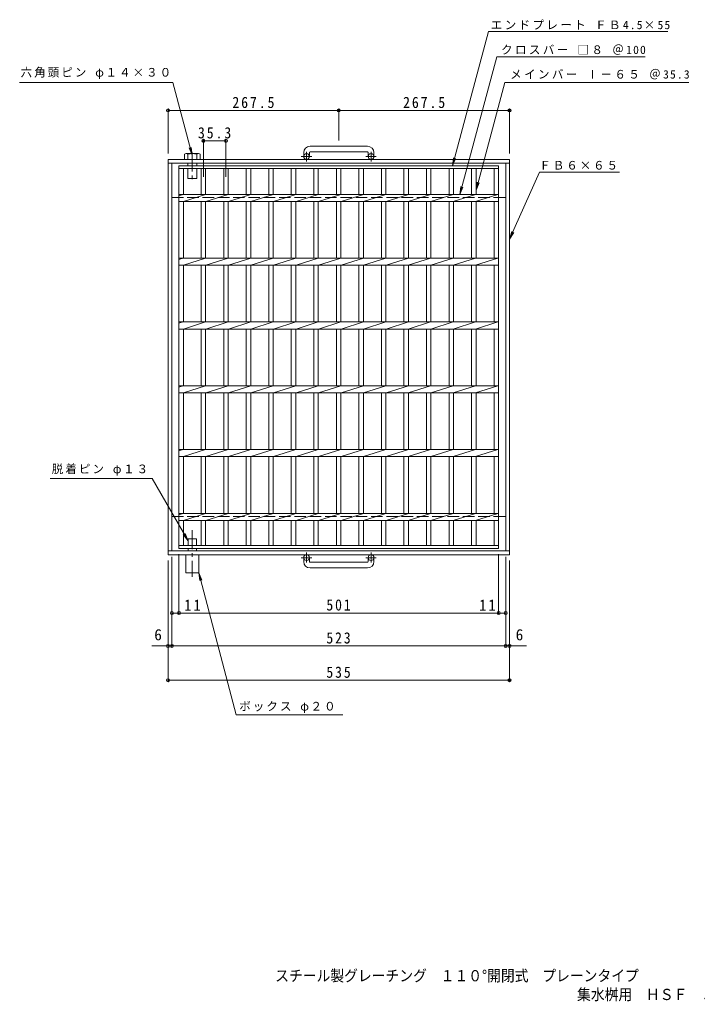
# Model space of a CAD drawing. Units: millimetres, scale not verified. Extents: x -912 to 1060, y -823 to 716.
# Drawn here: x -912 to 149, y -823 to 716 of the extents above; entities that cross this region are included whole.
import ezdxf
from ezdxf.enums import TextEntityAlignment as Align

# ---------------------------------------------------------------- set-up
doc = ezdxf.new("R2010")
doc.units = ezdxf.units.MM
doc.header["$LTSCALE"] = 6
doc.header["$PDMODE"] = 32
doc.header["$PDSIZE"] = 4.8
doc.linetypes.add('CHAIN1', pattern=[8, 5, -1, 1, -1])
doc.linetypes.add('DASHED3', pattern=[4, 3, -1])
for name, color, linetype, lineweight in [('A-1', 2, 'Continuous', 9), ('A-2', 3, 'Continuous', 9), ('A-4', 7, 'Continuous', 9), ('A-5', 7, 'Continuous', 9), ('A-9', 4, 'Continuous', 9)]:
    doc.layers.add(name, color=color, linetype=linetype, lineweight=lineweight)
doc.layers.add('F-5_F-5ﾚｲﾔ', color=2, linetype='Continuous')
doc.styles.add('ＭＳ ゴシック', font='')
doc.styles.get('ＭＳ ゴシック').set_extended_font_data('MS Gothic')

msp = doc.modelspace()

# ---------------------------------------------------------------- linework, layer by layer
at = {"layer": 'A-1'}
for p, q in [((-467.398, 508.011), (-467.398, 501.911)), ((-458.398, 508.011), (-458.398, 501.911)), ((-367.398, 518.011), (-457.398, 518.011)), ((-457.398, 509.011), (-367.398, 509.011)), ((-366.398, 508.011), (-366.398, 501.911)), ((-357.398, 508.011), (-357.398, 501.911)), ((-679.898, 497.411), (-144.898, 497.411)), ((-679.898, 497.411), (-679.898, -122.589)), ((-144.898, 497.411), (-144.898, -122.589)), ((-679.898, 491.411), (-144.898, 491.411)), ((-673.898, 491.411), (-673.898, -116.589)), ((-150.898, 491.411), (-150.898, -116.589)), ((-679.898, -116.589), (-144.898, -116.589)), ((-679.898, -122.589), (-144.898, -122.589)), ((-467.398, -133.19), (-467.398, -127.089)), ((-458.398, -133.19), (-458.398, -127.089)), ((-457.398, -134.19), (-367.398, -134.19)), ((-366.398, -133.19), (-366.398, -127.089)), ((-357.398, -133.19), (-357.398, -127.089)), ((-367.398, -143.19), (-457.398, -143.19))]:
    msp.add_line(p, q, dxfattribs=at)
at = {"layer": 'A-1', "linetype": 'CHAIN1'}
for p, q in [((-462.898, 493.804), (-462.898, 509.401)), ((-361.898, 493.804), (-361.898, 509.401)), ((-454.736, 501.911), (-471.142, 501.911)), ((-353.735, 501.911), (-370.142, 501.911)), ((-462.898, -118.982), (-462.898, -134.579)), ((-361.898, -118.982), (-361.898, -134.579)), ((-454.735, -127.089), (-471.142, -127.089)), ((-353.735, -127.089), (-370.142, -127.089))]:
    msp.add_line(p, q, dxfattribs=at)
at = {"layer": 'A-1', "linetype": 'DASHED3'}
for p, q in [((-673.898, 437.411), (-150.898, 437.411)), ((-673.898, -62.589), (-150.898, -62.589))]:
    msp.add_line(p, q, dxfattribs=at)
at = {"layer": 'A-1'}
for centre in [(-462.898, 501.911), (-361.898, 501.911), (-462.898, -127.089), (-361.898, -127.089)]:
    msp.add_circle(centre, 4.5, dxfattribs=at)
for centre, radius, start, end in [((-457.398, 508.011), 10, 90, 180), ((-457.398, 508.011), 1, 90, 180), ((-367.398, 508.011), 10, 0, 90), ((-367.398, 508.011), 1, 0, 90), ((-457.398, -133.19), 10, 180, 270), ((-457.398, -133.19), 1, 180, 270), ((-367.398, -133.19), 10, 270, 0), ((-367.398, -133.19), 1, 270, 0)]:
    msp.add_arc(centre, radius, start, end, dxfattribs=at)
at = {"layer": 'A-2'}
for p, q in [((-662.898, 487.411), (-161.898, 487.411)), ((-662.898, -112.589), (-662.898, 487.411)), ((-662.898, 482.911), (-161.898, 482.911)), ((-655.898, 442.411), (-655.898, 482.911)), ((-627.998, 482.911), (-627.998, 442.411)), ((-620.998, 482.911), (-620.998, 442.411)), ((-592.697, 482.911), (-592.697, 442.411)), ((-585.698, 482.911), (-585.698, 442.411)), ((-557.397, 482.911), (-557.397, 442.411)), ((-550.397, 482.911), (-550.397, 442.411)), ((-522.098, 482.911), (-522.098, 442.411)), ((-515.098, 482.911), (-515.098, 442.411)), ((-486.798, 482.911), (-486.798, 442.411)), ((-479.798, 482.911), (-479.798, 442.411)), ((-451.497, 482.911), (-451.497, 442.411)), ((-444.497, 482.911), (-444.497, 442.411)), ((-416.198, 482.911), (-416.198, 442.411)), ((-409.198, 482.911), (-409.198, 442.411)), ((-380.898, 482.911), (-380.898, 442.411)), ((-373.898, 482.911), (-373.898, 442.411)), ((-345.598, 482.911), (-345.598, 442.411)), ((-338.598, 482.911), (-338.598, 442.411)), ((-310.299, 482.911), (-310.299, 442.411)), ((-303.299, 482.911), (-303.299, 442.411)), ((-274.999, 482.911), (-274.999, 442.411)), ((-267.999, 482.911), (-267.999, 442.411)), ((-239.699, 482.911), (-239.699, 442.411)), ((-232.699, 482.911), (-232.699, 442.411)), ((-204.4, 482.911), (-204.4, 442.411)), ((-197.4, 482.911), (-197.4, 442.411)), ((-168.898, 482.911), (-168.898, 442.411)), ((-662.898, 440.331), (-656.298, 442.411)), ((-662.898, 442.411), (-161.898, 442.411)), ((-662.898, 431.412), (-161.898, 431.412)), ((-655.898, 431.412), (-620.998, 442.411)), ((-655.898, 342.41), (-655.898, 431.412)), ((-627.998, 431.412), (-627.998, 342.41)), ((-620.998, 431.412), (-620.998, 342.41)), ((-620.598, 431.412), (-585.698, 442.411)), ((-592.697, 431.412), (-592.697, 342.41)), ((-585.698, 431.412), (-585.698, 342.41)), ((-585.298, 431.412), (-550.398, 442.411)), ((-557.397, 431.412), (-557.397, 342.41)), ((-550.397, 431.412), (-550.397, 342.41)), ((-549.998, 431.412), (-515.098, 442.411)), ((-522.098, 431.412), (-522.098, 342.41)), ((-515.098, 431.412), (-515.098, 342.41)), ((-514.698, 431.412), (-479.798, 442.411)), ((-486.798, 431.412), (-486.798, 342.41)), ((-479.798, 431.412), (-479.798, 342.41)), ((-479.398, 431.412), (-444.498, 442.411)), ((-451.497, 431.412), (-451.497, 342.41)), ((-444.497, 431.412), (-444.497, 342.41)), ((-444.097, 431.412), (-409.198, 442.411)), ((-416.198, 431.412), (-416.198, 342.41)), ((-409.198, 431.412), (-409.198, 342.41)), ((-408.798, 431.412), (-373.898, 442.411)), ((-380.898, 431.412), (-380.898, 342.41)), ((-373.898, 431.412), (-373.898, 342.41)), ((-373.498, 431.412), (-338.598, 442.411)), ((-345.598, 431.412), (-345.598, 342.41)), ((-338.598, 431.412), (-338.598, 342.41)), ((-338.198, 431.412), (-303.299, 442.411)), ((-310.299, 431.412), (-310.299, 342.41)), ((-303.597, 431.412), (-268.697, 442.411)), ((-303.299, 431.412), (-303.299, 342.41)), ((-274.999, 431.412), (-274.999, 342.41)), ((-268.297, 431.412), (-233.397, 442.411)), ((-267.999, 431.412), (-267.999, 342.41)), ((-239.699, 431.412), (-239.699, 342.41)), ((-232.998, 431.412), (-198.098, 442.411)), ((-232.699, 431.412), (-232.699, 342.41)), ((-204.4, 431.412), (-204.4, 342.41)), ((-197.999, 431.412), (-163.099, 442.411)), ((-197.4, 431.412), (-197.4, 342.41)), ((-168.898, 431.412), (-168.898, 342.41)), ((-662.898, 340.331), (-656.298, 342.411)), ((-662.898, 342.411), (-161.898, 342.411)), ((-655.898, 331.411), (-620.998, 342.411)), ((-620.598, 331.411), (-585.698, 342.411)), ((-585.298, 331.411), (-550.398, 342.411)), ((-549.998, 331.411), (-515.098, 342.411)), ((-514.698, 331.411), (-479.798, 342.411)), ((-479.398, 331.411), (-444.498, 342.411)), ((-444.097, 331.412), (-409.198, 342.411)), ((-408.798, 331.412), (-373.898, 342.411)), ((-373.498, 331.412), (-338.598, 342.411)), ((-338.198, 331.412), (-303.299, 342.411)), ((-303.597, 331.411), (-268.697, 342.411)), ((-268.297, 331.411), (-233.397, 342.411)), ((-232.998, 331.411), (-198.098, 342.411)), ((-197.999, 331.412), (-163.099, 342.411)), ((-662.898, 331.411), (-161.898, 331.411)), ((-655.898, 242.411), (-655.898, 331.411)), ((-627.998, 331.411), (-627.998, 242.411)), ((-620.998, 331.411), (-620.998, 242.411)), ((-592.697, 331.411), (-592.697, 242.411)), ((-585.698, 331.411), (-585.698, 242.411)), ((-557.397, 331.411), (-557.397, 242.411)), ((-550.397, 331.411), (-550.397, 242.411)), ((-522.098, 331.411), (-522.098, 242.411)), ((-515.098, 331.411), (-515.098, 242.411)), ((-486.798, 331.411), (-486.798, 242.411)), ((-479.798, 331.411), (-479.798, 242.411)), ((-451.497, 331.411), (-451.497, 242.411)), ((-444.497, 331.411), (-444.497, 242.411)), ((-416.198, 331.411), (-416.198, 242.411)), ((-409.198, 331.411), (-409.198, 242.411)), ((-380.898, 331.411), (-380.898, 242.411)), ((-373.898, 331.411), (-373.898, 242.411)), ((-345.598, 331.411), (-345.598, 242.411)), ((-338.598, 331.411), (-338.598, 242.411)), ((-310.299, 331.411), (-310.299, 242.411)), ((-303.299, 331.411), (-303.299, 242.411)), ((-274.999, 331.411), (-274.999, 242.411)), ((-267.999, 331.411), (-267.999, 242.411)), ((-239.699, 331.411), (-239.699, 242.411)), ((-232.699, 331.411), (-232.699, 242.411)), ((-204.4, 331.411), (-204.4, 242.411)), ((-197.4, 331.411), (-197.4, 242.411)), ((-168.898, 331.411), (-168.898, 242.411)), ((-662.898, 240.331), (-656.298, 242.411)), ((-662.898, 242.411), (-161.898, 242.411)), ((-662.898, 231.411), (-161.898, 231.411)), ((-655.898, 231.411), (-620.998, 242.411)), ((-655.898, 142.411), (-655.898, 231.411)), ((-627.998, 231.411), (-627.998, 142.411)), ((-620.998, 231.411), (-620.998, 142.411)), ((-620.598, 231.411), (-585.698, 242.411)), ((-592.697, 231.411), (-592.697, 142.411)), ((-585.698, 231.411), (-585.698, 142.411)), ((-585.298, 231.411), (-550.398, 242.411)), ((-557.397, 231.411), (-557.397, 142.411)), ((-550.397, 231.411), (-550.397, 142.411)), ((-549.998, 231.411), (-515.098, 242.411)), ((-522.098, 231.411), (-522.098, 142.411)), ((-515.098, 231.411), (-515.098, 142.411)), ((-514.698, 231.411), (-479.798, 242.411)), ((-486.798, 231.411), (-486.798, 142.411)), ((-479.798, 231.411), (-479.798, 142.411)), ((-479.398, 231.411), (-444.498, 242.411)), ((-451.497, 231.411), (-451.497, 142.411)), ((-444.497, 231.411), (-444.497, 142.411)), ((-444.097, 231.412), (-409.198, 242.411)), ((-416.198, 231.411), (-416.198, 142.411)), ((-409.198, 231.411), (-409.198, 142.411)), ((-408.798, 231.412), (-373.898, 242.411)), ((-380.898, 231.411), (-380.898, 142.411)), ((-373.898, 231.411), (-373.898, 142.411)), ((-373.498, 231.412), (-338.598, 242.411)), ((-345.598, 231.411), (-345.598, 142.411)), ((-338.598, 231.411), (-338.598, 142.411)), ((-338.198, 231.412), (-303.299, 242.411)), ((-310.299, 231.411), (-310.299, 142.411)), ((-303.597, 231.411), (-268.697, 242.411)), ((-303.299, 231.411), (-303.299, 142.411)), ((-274.999, 231.411), (-274.999, 142.411)), ((-268.297, 231.411), (-233.397, 242.411)), ((-267.999, 231.411), (-267.999, 142.411)), ((-239.699, 231.411), (-239.699, 142.411)), ((-232.998, 231.411), (-198.098, 242.411)), ((-232.699, 231.411), (-232.699, 142.411)), ((-204.4, 231.411), (-204.4, 142.411)), ((-197.999, 231.412), (-163.099, 242.411)), ((-197.4, 231.411), (-197.4, 142.411)), ((-168.898, 231.411), (-168.898, 142.411)), ((-662.898, 140.331), (-656.298, 142.411)), ((-662.898, 142.411), (-161.898, 142.411)), ((-655.898, 131.411), (-620.998, 142.411)), ((-620.598, 131.411), (-585.698, 142.411)), ((-585.298, 131.411), (-550.398, 142.411)), ((-549.998, 131.411), (-515.098, 142.411)), ((-514.698, 131.411), (-479.798, 142.411)), ((-479.398, 131.411), (-444.498, 142.411)), ((-444.097, 131.412), (-409.198, 142.411)), ((-408.798, 131.412), (-373.898, 142.411)), ((-373.498, 131.412), (-338.598, 142.411)), ((-338.198, 131.412), (-303.299, 142.411)), ((-303.597, 131.411), (-268.697, 142.411)), ((-268.297, 131.411), (-233.397, 142.411)), ((-232.998, 131.411), (-198.098, 142.411)), ((-197.999, 131.412), (-163.099, 142.411)), ((-662.898, 131.411), (-161.898, 131.411)), ((-655.898, 42.411), (-655.898, 131.411)), ((-627.998, 131.411), (-627.998, 42.411)), ((-620.998, 131.411), (-620.998, 42.411)), ((-592.697, 131.411), (-592.697, 42.411)), ((-585.698, 131.411), (-585.698, 42.411)), ((-557.397, 131.411), (-557.397, 42.411)), ((-550.397, 131.411), (-550.397, 42.411)), ((-522.098, 131.411), (-522.098, 42.411)), ((-515.098, 131.411), (-515.098, 42.411)), ((-486.798, 131.411), (-486.798, 42.411)), ((-479.798, 131.411), (-479.798, 42.411)), ((-451.497, 131.411), (-451.497, 42.411)), ((-444.497, 131.411), (-444.497, 42.411)), ((-416.198, 131.411), (-416.198, 42.411)), ((-409.198, 131.411), (-409.198, 42.411)), ((-380.898, 131.411), (-380.898, 42.411)), ((-373.898, 131.411), (-373.898, 42.411)), ((-345.598, 131.411), (-345.598, 42.411)), ((-338.598, 131.411), (-338.598, 42.411)), ((-310.299, 131.411), (-310.299, 42.411)), ((-303.299, 131.411), (-303.299, 42.411)), ((-274.999, 131.411), (-274.999, 42.411)), ((-267.999, 131.411), (-267.999, 42.411)), ((-239.699, 131.411), (-239.699, 42.411)), ((-232.699, 131.411), (-232.699, 42.411)), ((-204.4, 131.411), (-204.4, 42.411)), ((-197.4, 131.411), (-197.4, 42.411)), ((-168.898, 131.411), (-168.898, 42.411)), ((-662.898, 40.331), (-656.298, 42.411)), ((-662.898, 42.411), (-161.898, 42.411)), ((-662.898, 31.411), (-161.898, 31.411)), ((-655.898, 31.411), (-620.998, 42.411)), ((-655.898, -57.589), (-655.898, 31.411)), ((-627.998, 31.411), (-627.998, -57.589)), ((-620.998, 31.411), (-620.998, -57.589)), ((-620.598, 31.411), (-585.698, 42.411)), ((-592.697, 31.411), (-592.697, -57.589)), ((-585.698, 31.411), (-585.698, -57.589)), ((-585.298, 31.411), (-550.398, 42.411)), ((-557.397, 31.411), (-557.397, -57.589)), ((-550.397, 31.411), (-550.397, -57.589)), ((-549.998, 31.411), (-515.098, 42.411)), ((-522.098, 31.411), (-522.098, -57.589)), ((-515.098, 31.411), (-515.098, -57.589)), ((-514.698, 31.411), (-479.798, 42.411)), ((-486.798, 31.411), (-486.798, -57.589)), ((-479.798, 31.411), (-479.798, -57.589)), ((-479.398, 31.411), (-444.498, 42.411)), ((-451.497, 31.411), (-451.497, -57.589)), ((-444.497, 31.411), (-444.497, -57.589)), ((-444.097, 31.412), (-409.198, 42.411)), ((-416.198, 31.411), (-416.198, -57.589)), ((-409.198, 31.411), (-409.198, -57.589)), ((-408.798, 31.412), (-373.898, 42.411)), ((-380.898, 31.411), (-380.898, -57.589)), ((-373.898, 31.411), (-373.898, -57.589)), ((-373.498, 31.412), (-338.598, 42.411)), ((-345.598, 31.411), (-345.598, -57.589)), ((-338.598, 31.411), (-338.598, -57.589)), ((-338.198, 31.412), (-303.299, 42.411)), ((-310.299, 31.411), (-310.299, -57.589)), ((-303.597, 31.411), (-268.697, 42.411)), ((-303.299, 31.411), (-303.299, -57.589)), ((-274.999, 31.411), (-274.999, -57.589)), ((-268.297, 31.411), (-233.397, 42.411)), ((-267.999, 31.411), (-267.999, -57.589)), ((-239.699, 31.411), (-239.699, -57.589)), ((-232.998, 31.411), (-198.098, 42.411)), ((-232.699, 31.411), (-232.699, -57.589)), ((-204.4, 31.411), (-204.4, -57.589)), ((-197.999, 31.412), (-163.099, 42.411)), ((-197.4, 31.411), (-197.4, -57.589)), ((-168.898, 31.411), (-168.898, -57.589)), ((-662.898, -59.669), (-656.298, -57.589)), ((-662.898, -57.589), (-161.898, -57.589)), ((-655.898, -68.589), (-620.998, -57.589)), ((-620.598, -68.589), (-585.698, -57.589)), ((-585.298, -68.589), (-550.398, -57.589)), ((-549.998, -68.589), (-515.098, -57.589)), ((-514.698, -68.589), (-479.798, -57.589)), ((-479.398, -68.589), (-444.498, -57.589)), ((-444.097, -68.588), (-409.198, -57.589)), ((-408.798, -68.588), (-373.898, -57.589)), ((-373.498, -68.588), (-338.598, -57.589)), ((-338.198, -68.588), (-303.299, -57.589)), ((-303.597, -68.589), (-268.697, -57.589)), ((-268.297, -68.589), (-233.397, -57.589)), ((-232.998, -68.589), (-198.098, -57.589)), ((-197.999, -68.588), (-163.099, -57.589)), ((-662.898, -68.589), (-161.898, -68.589)), ((-655.898, -108.089), (-655.898, -68.589)), ((-627.998, -68.589), (-627.998, -108.089)), ((-620.998, -68.589), (-620.998, -108.089)), ((-592.697, -68.589), (-592.697, -108.089)), ((-585.698, -68.589), (-585.698, -108.089)), ((-557.397, -68.589), (-557.397, -108.089)), ((-550.397, -68.589), (-550.397, -108.089)), ((-522.098, -68.589), (-522.098, -108.089)), ((-515.098, -68.589), (-515.098, -108.089)), ((-486.798, -68.589), (-486.798, -108.089)), ((-479.798, -68.589), (-479.798, -108.089)), ((-451.497, -68.589), (-451.497, -108.089)), ((-444.497, -68.589), (-444.497, -108.089)), ((-416.198, -68.589), (-416.198, -108.089)), ((-409.198, -68.589), (-409.198, -108.089)), ((-380.898, -68.589), (-380.898, -108.089)), ((-373.898, -68.589), (-373.898, -108.089)), ((-345.598, -68.589), (-345.598, -108.089)), ((-338.598, -68.589), (-338.598, -108.089)), ((-310.299, -68.589), (-310.299, -108.089)), ((-303.299, -68.589), (-303.299, -108.089)), ((-274.999, -68.589), (-274.999, -108.089)), ((-267.999, -68.589), (-267.999, -108.089)), ((-239.699, -68.589), (-239.699, -108.089)), ((-232.699, -68.589), (-232.699, -108.089)), ((-204.4, -68.589), (-204.4, -108.089)), ((-197.4, -68.589), (-197.4, -108.089)), ((-168.898, -68.589), (-168.898, -108.089)), ((-161.898, -108.089), (-662.898, -108.089))]:
    msp.add_line(p, q, dxfattribs=at)
msp.add_lwpolyline([(-161.898, 487.411), (-161.898, -112.589), (-662.898, -112.589)], dxfattribs=at)
at = {"layer": 'A-4'}
for p, q in [((-679.898, 506.411), (-679.898, 575.855)), ((-679.898, 574.055), (-518.398, 574.055)), ((-518.398, 574.055), (-144.898, 574.055)), ((-412.398, 527.011), (-412.398, 575.855)), ((-144.898, 506.411), (-144.898, 575.855)), ((-624.498, 469.988), (-624.498, 528.2)), ((-624.498, 526.4), (-589.198, 526.4)), ((-589.198, 469.988), (-589.198, 528.2)), ((-662.898, -121.589), (-662.898, -215.625)), ((-161.898, -121.589), (-161.898, -215.625)), ((-679.898, -131.589), (-679.898, -321.037)), ((-673.898, -125.589), (-673.898, -267.27)), ((-150.898, -125.589), (-150.898, -267.27)), ((-144.898, -131.589), (-144.898, -321.037)), ((-673.898, -213.825), (-662.898, -213.825)), ((-662.898, -213.825), (-161.898, -213.825)), ((-161.898, -213.825), (-150.898, -213.825)), ((-673.898, -222.825), (-673.898, -215.625)), ((-705.552, -265.47), (-118.404, -265.47)), ((-679.898, -319.237), (-144.898, -319.237))]:
    msp.add_line(p, q, dxfattribs=at)
for p in [(-679.898, 574.055), (-412.398, 574.055), (-144.898, 574.055), (-624.498, 526.4), (-589.198, 526.4), (-673.898, -213.825), (-662.898, -213.825), (-161.898, -213.825), (-150.898, -213.825), (-679.898, -265.47), (-673.898, -265.47), (-150.898, -265.47), (-144.898, -265.47), (-679.898, -319.237), (-144.898, -319.237)]:
    msp.add_point(p, dxfattribs=at)
at = {"layer": 'A-5'}
for p, q in [((-234.409, 487.411), (-177.979, 698.011)), ((-177.979, 698.011), (103.065, 698.011)), ((-222.673, 442.411), (-164.904, 658.011)), ((-164.904, 658.011), (67.423, 658.011)), ((-672.498, 618.011), (-912.473, 618.011)), ((-641.898, 503.811), (-672.498, 618.011)), ((-197.4, 449.26), (-152.183, 618.011)), ((-152.183, 618.011), (136.058, 618.011)), ((-641.898, 503.811), (-646.682, 515.36)), ((-641.898, 503.811), (-643.53, 516.204)), ((-234.409, 487.411), (-232.777, 499.804)), ((-234.409, 487.411), (-229.625, 498.96)), ((-222.673, 442.411), (-221.042, 454.804)), ((-222.673, 442.411), (-217.89, 453.96)), ((-197.4, 449.26), (-195.768, 461.653)), ((-197.4, 449.26), (-192.616, 460.808)), ((-144.898, 372.234), (-141.328, 384.213)), ((-144.898, 372.234), (-138.349, 382.881)), ((-704.898, -3.033), (-864.632, -3.033)), ((-648.398, -100.894), (-704.898, -3.033)), ((-648.398, -100.894), (-656.008, -90.977)), ((-648.398, -100.894), (-653.182, -89.345)), ((-631.898, -150.589), (-627.114, -162.138)), ((-631.898, -150.589), (-630.266, -162.982))]:
    msp.add_line(p, q, dxfattribs=at)
for points in [[(-144.898, 372.234), (-97.818, 477.51), (27.449, 477.51)], [(-631.898, -150.589), (-573.431, -373.535), (-405.911, -373.535)]]:
    msp.add_lwpolyline(points, dxfattribs=at)
at = {"layer": 'A-9', "linetype": 'CHAIN1'}
for p, q in [((-641.898, 508.306), (-641.898, 461.95)), ((-641.898, -83.886), (-641.898, -157.081))]:
    msp.add_line(p, q, dxfattribs=at)
at = {"layer": 'A-9'}
for p, q in [((-651.618, 506.371), (-632.179, 506.371)), ((-648.898, 497.411), (-648.898, 505.331)), ((-634.898, 497.411), (-634.898, 505.331)), ((-629.459, 505.331), (-629.459, 497.411)), ((-648.898, 491.411), (-648.898, 487.411)), ((-648.898, 482.911), (-648.898, 467.411)), ((-634.898, 491.411), (-634.898, 487.411)), ((-634.898, 482.911), (-634.898, 467.411)), ((-648.898, 467.411), (-634.898, 467.411)), ((-648.398, -97.589), (-635.398, -97.589)), ((-648.398, -97.589), (-648.398, -108.089)), ((-635.398, -97.589), (-635.398, -108.089)), ((-648.398, -112.589), (-648.398, -116.589)), ((-635.398, -112.589), (-635.398, -116.589)), ((-631.898, -122.589), (-631.898, -150.589))]:
    msp.add_line(p, q, dxfattribs=at)
for points in [[(-654.337, 505.331), (-654.337, 497.411), (-629.459, 497.411)], [(-651.898, -122.589), (-651.898, -150.589), (-631.898, -150.589)]]:
    msp.add_lwpolyline(points, dxfattribs=at)
for centre, radius, start, end in [((-651.618, 502.297), 4.074, 48.12389, 131.8763), ((-641.898, 482.305), 24.066, 73.09029, 106.90971), ((-632.179, 502.297), 4.074, 48.1237, 131.87611)]:
    msp.add_arc(centre, radius, start, end, dxfattribs=at)

# ---------------------------------------------------------------- texts
at = {"layer": 'A-4', "color": 2, "style": 'ＭＳ ゴシック'}
for p in [(-701.532, -261.87), (-135.269, -261.87)]:
    msp.add_text('6', height=17.6, dxfattribs=at).set_placement(p, align=Align.BOTTOM_LEFT)
at = {"layer": 'A-4', "color": 2, "char_height": 17.6, "attachment_point": 7, "style": 'ＭＳ ゴシック'}
for s, insert in [('\\T1.28;\\W0.9;267.5', (-579.148, 577.655)), ('\\T1.28;\\W0.9;267.5', (-311.648, 577.655)), ('\\T1.28;\\W0.9;35.3', (-633.098, 530)), ('\\T1.27;\\W0.95;11', (-654.552, -210.225)), ('\\T1.27;\\W0.9;501', (-431.898, -210.225)), ('\\T1.27;\\W0.95;11', (-192.499, -210.225)), ('\\T1.27;\\W0.9;523', (-431.898, -261.87)), ('\\T1.27;\\W0.9;535', (-431.898, -315.637))]:
    msp.add_mtext(s, dxfattribs=dict(at, insert=insert))
at = {"layer": 'A-5', "char_height": 13.2, "attachment_point": 7, "style": 'ＭＳ ゴシック'}
for s, insert in [('\\T1.21;エンドプレート\\~ＦＢ4.5×55', (-174.203, 700.705)), ('\\T1.21;クロスバー\\~□８\\~＠100', (-158.075, 661.231)), ('\\T1.18;六角頭ピン\\~φ１４×３０', (-910.895, 623.515)), ('\\T1.21;メインバー\\~Ⅰ－６５\\~＠35.3', (-143.839, 622.769)), ('\\T1.17;ＦＢ６×６５', (-98.102, 481.169)), ('\\T1.18;脱着ピン\\~φ１３', (-862.11, 1.723)), ('\\T1.18;ボックス\\~φ２０', (-568.335, -370.33))]:
    msp.add_mtext(s, dxfattribs=dict(at, insert=insert))
at = {"layer": 'F-5_F-5ﾚｲﾔ', "style": 'ＭＳ ゴシック', "width": 0.9}
for s, p in [('スチール製グレーチング\u3000１１０°開閉式\u3000プレーンタイプ', (-512.046, -796.524)), ('集水桝用\u3000ＨＳＦ\u3000５５６５', (-39.071, -825.907))]:
    msp.add_text(s, height=17.6, dxfattribs=at).set_placement(p, align=Align.BOTTOM_LEFT)

doc.saveas('drawing.dxf')
